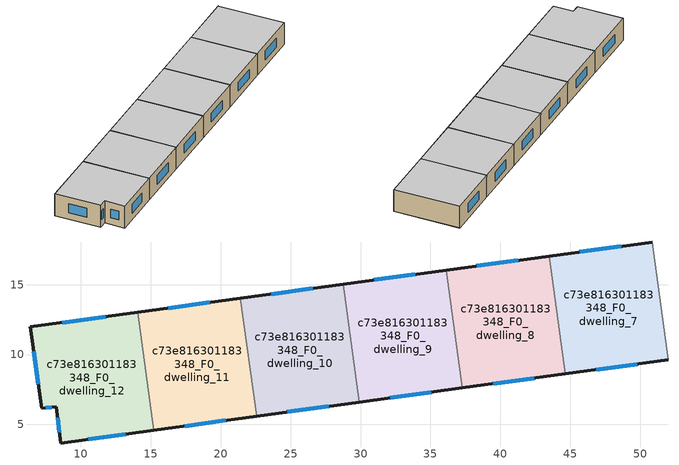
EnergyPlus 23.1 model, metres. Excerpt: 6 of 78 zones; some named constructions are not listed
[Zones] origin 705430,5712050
c73e816301183348_F0_dwelling_10
 floor ground (EU_floor_Construction): 28.77,15.03 29.92,6.6 22.57,5.6 21.41,14.03 z0
 wall outside (EU_wall_Construction): 28.77,15.03 21.41,14.03 / 22.57,5.6 29.92,6.6 z0:3
 wall to c73e816301183348_F0_dwelling_11 (EU_wall_Construction): 21.41,14.03 22.57,5.6 z0:3
 wall to c73e816301183348_F0_dwelling_9 (EU_wall_Construction): 29.92,6.6 28.77,15.03 z0:3
 window (EU_Window_Construction): 26.57,14.73 23.61,14.33 / 24.77,5.9 27.72,6.3 z0.9:2.1
 ceiling to c73e816301183348_F1_dwelling_10 (EU_floor_Construction): 29.92,6.6 28.77,15.03 21.41,14.03 22.57,5.6 z3
c73e816301183348_F0_dwelling_11
 floor ground (EU_floor_Construction): 21.41,14.03 22.57,5.6 15.21,4.59 14.06,13.02 z0
 wall outside (EU_wall_Construction): 21.41,14.03 14.06,13.02 / 15.21,4.59 22.57,5.6 z0:3
 wall to c73e816301183348_F0_dwelling_12 (EU_wall_Construction): 14.06,13.02 15.21,4.59 z0:3
 window (EU_Window_Construction): 19.21,13.73 16.26,13.32 / 17.41,4.89 20.36,5.29 z0.9:2.1
 ceiling to c73e816301183348_F1_dwelling_11 (EU_floor_Construction): 22.57,5.6 21.41,14.03 14.06,13.02 15.21,4.59 z3
c73e816301183348_F0_dwelling_12
 floor ground (EU_floor_Construction): 14.06,13.02 15.21,4.59 8.55,3.68 8.24,6.27 7.19,6.15 6.39,11.97 z0
 wall outside (EU_wall_Construction): 14.06,13.02 6.39,11.97 7.19,6.15 8.24,6.27 8.55,3.68 15.21,4.59 z0:3
 window (EU_Window_Construction): 10.54,3.95 13.22,4.32 / 8.33,5.49 8.46,4.45 / 7.51,6.18 7.93,6.23 / 6.63,10.23 6.95,7.89 / 11.77,12.71 8.69,12.29 z0.9:2.1
 ceiling to c73e816301183348_F1_dwelling_12 (EU_floor_Construction): 15.21,4.59 14.06,13.02 6.39,11.97 7.19,6.15 8.24,6.27 8.55,3.68 z3
c73e816301183348_F0_dwelling_7
 floor ground (EU_floor_Construction): 50.84,18.05 51.99,9.63 44.63,8.62 43.48,17.04 z0
 wall outside (EU_wall_Construction): 50.84,18.05 43.48,17.04 / 44.63,8.62 51.99,9.63 z0:3
 wall to c73e816301183348_F0_dwelling_8 (EU_wall_Construction): 43.48,17.04 44.63,8.62 z0:3
 wall to c73e816301183348_F0_dwelling_6 (EU_wall_Construction): 51.99,9.63 50.84,18.05 z0:3
 window (EU_Window_Construction): 48.64,17.75 45.69,17.34 / 46.84,8.92 49.79,9.32 z0.9:2.1
 ceiling to c73e816301183348_F1_dwelling_7 (EU_floor_Construction): 51.99,9.63 50.84,18.05 43.48,17.04 44.63,8.62 z3
c73e816301183348_F0_dwelling_8
 floor ground (EU_floor_Construction): 43.48,17.04 44.63,8.62 37.28,7.61 36.12,16.04 z0
 wall outside (EU_wall_Construction): 43.48,17.04 36.12,16.04 / 37.28,7.61 44.63,8.62 z0:3
 wall to c73e816301183348_F0_dwelling_9 (EU_wall_Construction): 36.12,16.04 37.28,7.61 z0:3
 window (EU_Window_Construction): 41.28,16.74 38.33,16.34 / 39.48,7.91 42.43,8.32 z0.9:2.1
 ceiling to c73e816301183348_F1_dwelling_8 (EU_floor_Construction): 44.63,8.62 43.48,17.04 36.12,16.04 37.27,7.61 z3
c73e816301183348_F0_dwelling_9
 floor ground (EU_floor_Construction): 36.12,16.04 37.28,7.61 29.92,6.6 28.77,15.03 z0
 wall outside (EU_wall_Construction): 36.12,16.04 28.77,15.03 / 29.92,6.6 37.28,7.61 z0:3
 window (EU_Window_Construction): 33.92,15.74 30.97,15.33 / 32.12,6.9 35.07,7.31 z0.9:2.1
 ceiling to c73e816301183348_F1_dwelling_9 (EU_floor_Construction): 37.27,7.61 36.12,16.04 28.77,15.03 29.92,6.6 z3
[HVACTEMPLATE:THERMOSTAT] Constant Heating Setpoint=20; Constant Cooling Setpoint=50
EU_HeatOnly_c73e816301183348_F0_dwelling_0; EU_HeatOnly_c73e816301183348_F0_dwelling_1; EU_HeatOnly_c73e816301183348_F0_dwelling_2; EU_HeatOnly_c73e816301183348_F0_dwelling_3; EU_HeatOnly_c73e816301183348_F0_dwelling_4; EU_HeatOnly_c73e816301183348_F0_dwelling_5; EU_HeatOnly_c73e816301183348_F0_dwelling_6; EU_HeatOnly_c73e816301183348_F0_dwelling_7; EU_HeatOnly_c73e816301183348_F0_dwelling_8; EU_HeatOnly_c73e816301183348_F0_dwelling_9; EU_HeatOnly_c73e816301183348_F0_dwelling_10; EU_HeatOnly_c73e816301183348_F0_dwelling_11; EU_HeatOnly_c73e816301183348_F0_dwelling_12; EU_HeatOnly_c73e816301183348_F1_dwelling_0; EU_HeatOnly_c73e816301183348_F1_dwelling_1; EU_HeatOnly_c73e816301183348_F1_dwelling_2; EU_HeatOnly_c73e816301183348_F1_dwelling_3; EU_HeatOnly_c73e816301183348_F1_dwelling_4; EU_HeatOnly_c73e816301183348_F1_dwelling_5; EU_HeatOnly_c73e816301183348_F1_dwelling_6; EU_HeatOnly_c73e816301183348_F1_dwelling_7; EU_HeatOnly_c73e816301183348_F1_dwelling_8; EU_HeatOnly_c73e816301183348_F1_dwelling_9; EU_HeatOnly_c73e816301183348_F1_dwelling_10; EU_HeatOnly_c73e816301183348_F1_dwelling_11; EU_HeatOnly_c73e816301183348_F1_dwelling_12; EU_HeatOnly_c73e816301183348_F2_dwelling_0; EU_HeatOnly_c73e816301183348_F2_dwelling_1; EU_HeatOnly_c73e816301183348_F2_dwelling_2; EU_HeatOnly_c73e816301183348_F2_dwelling_3; EU_HeatOnly_c73e816301183348_F2_dwelling_4; EU_HeatOnly_c73e816301183348_F2_dwelling_5; EU_HeatOnly_c73e816301183348_F2_dwelling_6; EU_HeatOnly_c73e816301183348_F2_dwelling_7; EU_HeatOnly_c73e816301183348_F2_dwelling_8; EU_HeatOnly_c73e816301183348_F2_dwelling_9; EU_HeatOnly_c73e816301183348_F2_dwelling_10; EU_HeatOnly_c73e816301183348_F2_dwelling_11; EU_HeatOnly_c73e816301183348_F2_dwelling_12; EU_HeatOnly_c73e816301183348_F3_dwelling_0; EU_HeatOnly_c73e816301183348_F3_dwelling_1; EU_HeatOnly_c73e816301183348_F3_dwelling_2; EU_HeatOnly_c73e816301183348_F3_dwelling_3; EU_HeatOnly_c73e816301183348_F3_dwelling_4; EU_HeatOnly_c73e816301183348_F3_dwelling_5; EU_HeatOnly_c73e816301183348_F3_dwelling_6; EU_HeatOnly_c73e816301183348_F3_dwelling_7; EU_HeatOnly_c73e816301183348_F3_dwelling_8; EU_HeatOnly_c73e816301183348_F3_dwelling_9; EU_HeatOnly_c73e816301183348_F3_dwelling_10; EU_HeatOnly_c73e816301183348_F3_dwelling_11; EU_HeatOnly_c73e816301183348_F3_dwelling_12; EU_HeatOnly_c73e816301183348_F4_dwelling_0; EU_HeatOnly_c73e816301183348_F4_dwelling_1; EU_HeatOnly_c73e816301183348_F4_dwelling_2; EU_HeatOnly_c73e816301183348_F4_dwelling_3; EU_HeatOnly_c73e816301183348_F4_dwelling_4; EU_HeatOnly_c73e816301183348_F4_dwelling_5; EU_HeatOnly_c73e816301183348_F4_dwelling_6; EU_HeatOnly_c73e816301183348_F4_dwelling_7; EU_HeatOnly_c73e816301183348_F4_dwelling_8; EU_HeatOnly_c73e816301183348_F4_dwelling_9; EU_HeatOnly_c73e816301183348_F4_dwelling_10; EU_HeatOnly_c73e816301183348_F4_dwelling_11; EU_HeatOnly_c73e816301183348_F4_dwelling_12; EU_HeatOnly_c73e816301183348_F5_dwelling_0; EU_HeatOnly_c73e816301183348_F5_dwelling_1; EU_HeatOnly_c73e816301183348_F5_dwelling_2; EU_HeatOnly_c73e816301183348_F5_dwelling_3; EU_HeatOnly_c73e816301183348_F5_dwelling_4; EU_HeatOnly_c73e816301183348_F5_dwelling_5; EU_HeatOnly_c73e816301183348_F5_dwelling_6; EU_HeatOnly_c73e816301183348_F5_dwelling_7; EU_HeatOnly_c73e816301183348_F5_dwelling_8; EU_HeatOnly_c73e816301183348_F5_dwelling_9; EU_HeatOnly_c73e816301183348_F5_dwelling_10; EU_HeatOnly_c73e816301183348_F5_dwelling_11; EU_HeatOnly_c73e816301183348_F5_dwelling_12
[SCHEDULE:CONSTANT]
Name | Hourly Value
EU_AlwaysOn | 1
EU_CoolingOff | 0
[SCHEDULE:FILE] Column Number=1; Rows to Skip at Top=0; Number of Hours of Data=8760; Column Separator=Comma; Interpolate to Timestep=No; Minutes per Item=60; Adjust Schedule for Daylight Savings=Yes
Name | File
EU_Step8_GainSchedule_c73e816301183348_F2_dwelling_1_f000 | ../../schedules/c73e816301183348/c73e816301183348_F2_dwelling_1_f000_gain.csv
EU_Step8_GainSchedule_c73e816301183348_F2_dwelling_2_f000 | ../../schedules/c73e816301183348/c73e816301183348_F2_dwelling_2_f000_gain.csv
EU_Step8_GainSchedule_c73e816301183348_F2_dwelling_3_f000 | ../../schedules/c73e816301183348/c73e816301183348_F2_dwelling_3_f000_gain.csv
EU_Step8_GainSchedule_c73e816301183348_F2_dwelling_4_f000 | ../../schedules/c73e816301183348/c73e816301183348_F2_dwelling_4_f000_gain.csv
EU_Step8_GainSchedule_c73e816301183348_F2_dwelling_5_f000 | ../../schedules/c73e816301183348/c73e816301183348_F2_dwelling_5_f000_gain.csv
EU_Step8_GainSchedule_c73e816301183348_F2_dwelling_6_f000 | ../../schedules/c73e816301183348/c73e816301183348_F2_dwelling_6_f000_gain.csv
EU_Step8_GainSchedule_c73e816301183348_F2_dwelling_7_f000 | ../../schedules/c73e816301183348/c73e816301183348_F2_dwelling_7_f000_gain.csv
EU_Step8_GainSchedule_c73e816301183348_F2_dwelling_8_f000 | ../../schedules/c73e816301183348/c73e816301183348_F2_dwelling_8_f000_gain.csv
EU_Step8_GainSchedule_c73e816301183348_F2_dwelling_9_f000 | ../../schedules/c73e816301183348/c73e816301183348_F2_dwelling_9_f000_gain.csv
EU_Step8_GainSchedule_c73e816301183348_F2_dwelling_10_f000 | ../../schedules/c73e816301183348/c73e816301183348_F2_dwelling_10_f000_gain.csv
EU_Step8_GainSchedule_c73e816301183348_F2_dwelling_11_f000 | ../../schedules/c73e816301183348/c73e816301183348_F2_dwelling_11_f000_gain.csv
EU_Step8_GainSchedule_c73e816301183348_F2_dwelling_12_f000 | ../../schedules/c73e816301183348/c73e816301183348_F2_dwelling_12_f000_gain.csv
EU_Step8_GainSchedule_c73e816301183348_F4_dwelling_11_f000 | ../../schedules/c73e816301183348/c73e816301183348_F4_dwelling_11_f000_gain.csv
EU_Step8_GainSchedule_c73e816301183348_F4_dwelling_12_f000 | ../../schedules/c73e816301183348/c73e816301183348_F4_dwelling_12_f000_gain.csv
EU_Step8_GainSchedule_c73e816301183348_F5_dwelling_0_f000 | ../../schedules/c73e816301183348/c73e816301183348_F5_dwelling_0_f000_gain.csv
EU_Step8_GainSchedule_c73e816301183348_F5_dwelling_1_f000 | ../../schedules/c73e816301183348/c73e816301183348_F5_dwelling_1_f000_gain.csv
EU_Step8_GainSchedule_c73e816301183348_F5_dwelling_2_f000 | ../../schedules/c73e816301183348/c73e816301183348_F5_dwelling_2_f000_gain.csv
EU_Step8_GainSchedule_c73e816301183348_F5_dwelling_3_f000 | ../../schedules/c73e816301183348/c73e816301183348_F5_dwelling_3_f000_gain.csv
EU_Step8_GainSchedule_c73e816301183348_F5_dwelling_4_f000 | ../../schedules/c73e816301183348/c73e816301183348_F5_dwelling_4_f000_gain.csv
EU_Step8_GainSchedule_c73e816301183348_F5_dwelling_5_f000 | ../../schedules/c73e816301183348/c73e816301183348_F5_dwelling_5_f000_gain.csv
EU_Step8_GainSchedule_c73e816301183348_F5_dwelling_6_f000 | ../../schedules/c73e816301183348/c73e816301183348_F5_dwelling_6_f000_gain.csv
EU_Step8_GainSchedule_c73e816301183348_F5_dwelling_7_f000 | ../../schedules/c73e816301183348/c73e816301183348_F5_dwelling_7_f000_gain.csv
EU_Step8_GainSchedule_c73e816301183348_F5_dwelling_8_f000 | ../../schedules/c73e816301183348/c73e816301183348_F5_dwelling_8_f000_gain.csv
EU_Step8_GainSchedule_c73e816301183348_F5_dwelling_9_f000 | ../../schedules/c73e816301183348/c73e816301183348_F5_dwelling_9_f000_gain.csv
EU_Step8_GainSchedule_c73e816301183348_F5_dwelling_10_f000 | ../../schedules/c73e816301183348/c73e816301183348_F5_dwelling_10_f000_gain.csv
EU_Step8_GainSchedule_c73e816301183348_F5_dwelling_11_f000 | ../../schedules/c73e816301183348/c73e816301183348_F5_dwelling_11_f000_gain.csv
EU_Step8_GainSchedule_c73e816301183348_F5_dwelling_12_f000 | ../../schedules/c73e816301183348/c73e816301183348_F5_dwelling_12_f000_gain.csv
